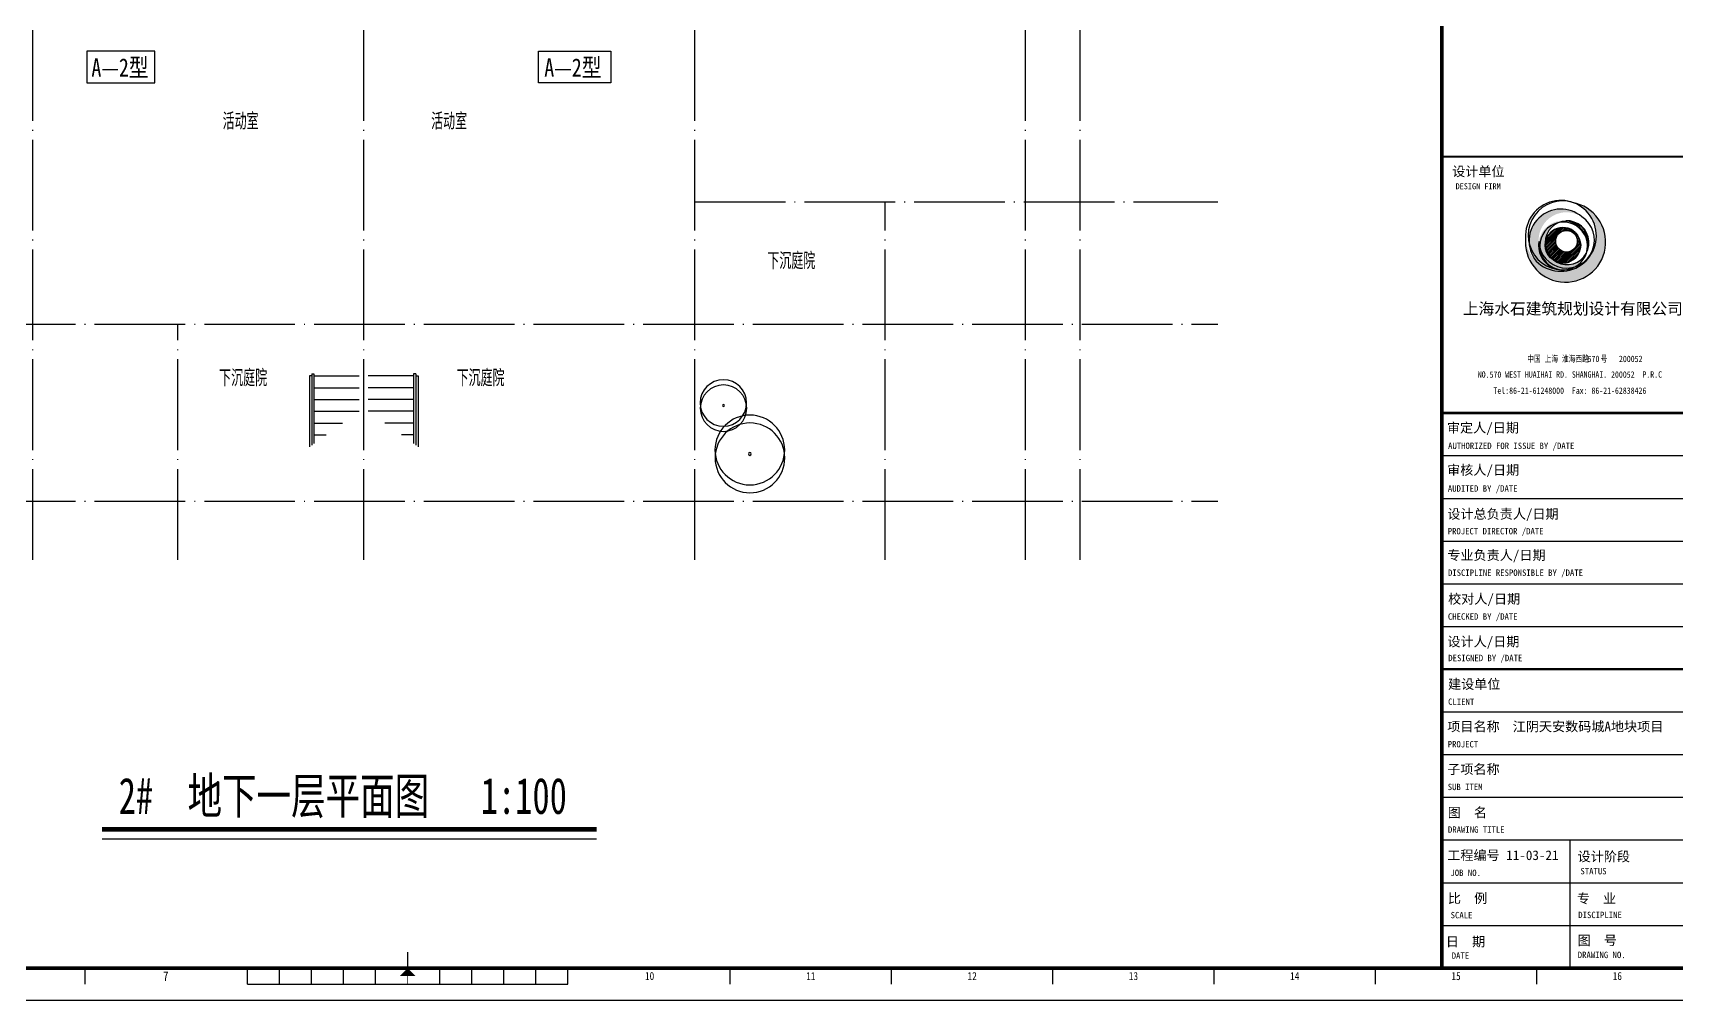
# Model space of a CAD drawing. Extents: x 921942 to 1159542, y -958603 to -790785.
# Drawn here: x 943903 to 980154, y -874694 to -853363 of the extents above; entities that cross this region are included whole.
import ezdxf
from ezdxf.enums import TextEntityAlignment as Align

# ---------------------------------------------------------------- set-up
doc = ezdxf.new("R2010")
doc.units = 0
doc.header["$LTSCALE"] = 1000
doc.header["$MEASUREMENT"] = 0
doc.linetypes.add('DOTE', pattern=[2.4200000000000004, 2, -0.2, 0.02, -0.2])
doc.layers.get('0').update_dxf_attribs({"linetype": 'CONTINUOUS'})
for name, color, linetype in [('BALCONY', 6, 'CONTINUOUS'), ('DIM_SYMB', 3, 'CONTINUOUS'), ('DOTE', 1, 'DOTE'), ('FACE', 2, 'CONTINUOUS'), ('PUB_TEXT', 7, 'CONTINUOUS'), ('STAIR', 2, 'CONTINUOUS'), ('TT', 7, 'CONTINUOUS'), ('图框', 255, 'CONTINUOUS'), ('树', 86, 'CONTINUOUS'), ('造型墙', 55, 'CONTINUOUS')]:
    doc.layers.add(name, color=color, linetype=linetype)
doc.styles.get("Standard").update_dxf_attribs({"font": 'GBENOR', "bigfont": 'GBCBIG'})
doc.styles.add('TKZ1', font='SIMHEI.TTF', dxfattribs={"width": 0.7})
doc.styles.add('图签栏', font='SimSun.ttf')
doc.styles.add('长仿宋', font='SimSun.ttf', dxfattribs={"width": 0.7, "height": 5})
doc.styles.add('黑体', font='SIMHEI.TTF', dxfattribs={"width": 0.8})

# ---------------------------------------------------------------- blocks, each defined once
blk = doc.blocks.new('$plan$00000428')
for centre, radius in [((-44.68011470278725, 29.24444367000433), 445.0476816151559), ((38.81273553990468, -26.71353042295777), 445.0476816151559), ((-2.93368958416977, 1.265456626251762), 18.12495780727055)]:
    blk.add_circle(centre, radius)
at = {"width": 0.8, "flags": 9}
for tag in ['YSIZE', 'XSIZE']:
    blk.add_attdef(tag, (-5.064404546912556, 0), '', height=0.2, dxfattribs=at)
blk = doc.blocks.new('A$C790473E3')
at = {"layer": 'FACE'}
blk.add_hatch(color=256, dxfattribs=at).paths.add_polyline_path([(12277.40068621933, 22805.41699074069, -0.4358242346347571), (25158.33757331129, 38242.98216001154, 0.4034982189705402), (8202.565618054941, 25238.20502958668, -0.6154451746309947), (35207.37215526961, 40694.28991609882, 0.9131699085092012), (6565.184906702954, 13084.3369622319, -0.1859391641821526), (0.001796802971512079, 27581.65902725747, 2.294989807816755), (29363.7632647031, 49668.78514079785, -0.7433741733118581), (29147.07140600076, 8588.886407043552, 0.2704113171360324), (38507.54457318084, 20343.92687132058, -0.4456628074905509), (20141.11654192116, 12364.99215605098, -0.3262317148072752)])
h = blk.add_hatch(dxfattribs=at)
h.set_pattern_fill('ANSI31', color=256, scale=6118.035339263164, style=0)
h.set_pattern_definition([(45, (-835537.9212869518, 198731.2010018381), (-540.7630344914902, 540.7630344914902), [])])
h.paths.add_polyline_path([(34440.88822694775, 22970.02984740725, 1.007454790450945), (12277.40068621933, 22805.4169907365, 0.9926003722226542)])
h.paths.add_polyline_path([(18828.26749586826, 25456.96171269426, -1), (32327.73427227419, 25456.96171269426, -1)], flags=16)
blk.add_circle((23358.53314952925, 22970.02984740725), 11082.35507741918, dxfattribs=at)
at = {"layer": 'FACE', "color": 2}
blk.add_circle((25578.00088407192, 25456.96171269426), 6749.733388202915, dxfattribs=at)
for centre, radius, start, end in [((24948.29915091768, 24976.51979406341), 25083.94489097898, 174.0386918147242, 79.86154219365038), ((22141.95536922803, 25586.69147582119), 19973.59873497166, 49.14595657304825, 218.751508968209), ((25605.29230499268, 26151.61879307288), 17426.6812917315, 56.56444064281118, 183.0045162119802), ((23074.50087447697, 29161.43941506092), 21450.0827534071, 286.4454549753347, 72.95009300840667), ((23426.1187912249, 22945.51825390174), 15395.22600898545, 83.53959192919643, 171.4355439769698), ((25891.23764945427, 24538.81871014158), 13723.74724273082, 93.06126789366931, 187.2562243913477), ((23358.53314952925, 22970.02984740725), 11082.35507741917, 253.1229537905551, 180.8510798223741), ((22100.71164136659, 28854.87478005281), 22137.35426799608, 183.2971495443934, 225.4301048525031), ((25737.42819964653, 24611.02337371302), 13464.17412076743, 245.4400815962371, 341.5231020031313), ((23754.24113876885, 22487.53359785769), 14908.2196128812, 291.2068090540313, 351.7329622627485)]:
    blk.add_arc(centre, radius, start, end, dxfattribs=at)
blk = doc.blocks.new('图框2')
at = {"layer": '图框', "color": 0}
for p, q in [((75099.99997092783, 17000.00000053644), (83099.99997119233, 17000.00000053644)), ((75099.99997092783, 15666.66666715592), (83099.99997119233, 15666.66666715592)), ((75099.99997092783, 14333.3333337754), (83099.99997119233, 14333.3333337754)), ((75099.99997092783, 13000.00000040233), (83099.99997119233, 13000.00000040233)), ((75099.99997092783, 11666.66666702181), (83099.99997119233, 11666.66666702181)), ((75099.99997092783, 9000.00000026822), (83099.99997119233, 9000.00000026822)), ((75099.99997092783, 7666.666666887701), (83099.99997119233, 7666.666666887701)), ((75099.99997092783, 6333.33333350718), (83099.99997119233, 6333.33333350718)), ((75099.99999973178, 5000.00000013411), (83100, 5000.00000013411)), ((79099.99999986589, 5000.00000013411), (79099.99999986589, 1000)), ((75099.99999973178, 3666.66666675359), (83100, 3666.66666675359)), ((75099.99999973178, 2333.33333337307), (83100, 2333.33333337307)), ((42800, 1000), (42800, 1500)), ((32725, 500), (32725, 1000)), ((37800, 500), (37800, 1000)), ((38800, 500), (38800, 1000)), ((39800, 500), (39800, 1000)), ((40800, 500), (40800, 1000)), ((41800, 500), (41800, 1000)), ((43800, 500), (43800, 1000)), ((44800, 500), (44800, 1000)), ((45800, 500), (45800, 1000)), ((46800, 500), (46800, 1000)), ((47800, 500), (47800, 1000)), ((52875, 500), (52875, 1000)), ((57912.5, 500), (57912.5, 1000)), ((62950, 500), (62950, 1000)), ((67987.5, 500), (67987.5, 1000)), ((73025, 500), (73025, 1000)), ((78062.5, 500), (78062.5, 1000)), ((0, 0), (84100, 0)), ((37800, 500), (47800, 500))]:
    blk.add_line(p, q, dxfattribs=at)
at = {"layer": '图框', "color": 0, "const_width": 120}
blk.add_lwpolyline([(83100, 58400), (2500, 58400), (2500, 1000), (83100, 1000)], close=True, dxfattribs=at)
at = {"layer": '图框', "color": 0}
for points, const_width in [([(75099.99999973178, 58400), (75099.99999973178, 1000)], 120), ([(75099.99867355451, 26333.33333391696), (83099.99868822843, 26333.33333391696)], 66.6666666689096), ([(75099.99867355451, 26333.33333391696), (83099.99867382273, 26333.33333391696)], 60), ([(75099.99997095019, 18333.33333391696), (83099.9999712184, 18333.33333391696)], 80.00000000269152), ([(75099.99997095019, 18333.33333391696), (83099.99998561293, 18333.33333391696)], 66.6666666689096), ([(75099.99997095019, 10333.33333364129), (83099.9999712184, 10333.33333364129)], 80.00000000269152), ([(42800, 750.0000000074506), (42800, 500)], 30)]:
    blk.add_lwpolyline(points, dxfattribs=dict(at, const_width=const_width))
blk.add_solid([(42550, 750.0000000074506), (43050, 750.0000000074506), (42800, 1000)], dxfattribs=at)
at = {"layer": '图框', "color": 0, "linetype": 'ByBlock', "xscale": 0.04999999701976776, "yscale": 0.05000000447034836, "zscale": 0.05}
blk.add_blockref('A$C790473E3', (77715.0261015743, 22421.46092060953), dxfattribs=at)
at = {"layer": '图框', "color": 0}
for s, height, style, p in [('设计单位', 300, '图签栏', (76240.9883123301, 25883.33333391696)), ('上海水石建筑规划设计有限公司', 360, 'TKZ1', (79192.1202775389, 21596.87812960148))]:
    blk.add_text(s, height=height, dxfattribs=dict(at, style=style)).set_placement(p, align=Align.MIDDLE)
at = {"layer": '图框', "color": 0, "style": '图签栏'}
for s, height, p in [('DESIGN FIRM', 188.5521885585322, (75529.21778354421, 25318.09012595564)), ('审定人/日期', 300, (75260.20155612752, 17722.07258622348)), ('AUTHORIZED FOR ISSUE BY /DATE', 200, (75294.8429448381, 17207.84302793443)), ('审核人/日期', 300, (75265.5676093772, 16402.49839287251)), ('AUDITED BY /DATE', 200, (75288.25645497441, 15875.89956098795)), ('设计总负责人/日期', 300, (75271.65535481274, 15030.12237463146)), ('PROJECT DIRECTOR /DATE', 200, (75284.40580448881, 14542.08450057358)), ('专业负责人/日期', 300, (75272.45628098771, 13743.72320177406)), ('DISCIPLINE RESPONSIBLE BY /DATE', 200, (75291.72992069647, 13246.292850703)), ('校对人/日期', 300, (75295.73801223934, 12377.97079913318)), ('CHECKED BY /DATE', 200, (75290.14472351596, 11877.49585738033)), ('设计人/日期', 300, (75274.0853716582, 11044.63746575266)), ('DESIGNED BY /DATE', 200, (75300.9706969969, 10582.77778431028)), ('建设单位', 300, (75292.88395594433, 9719.619742549956)), ('CLIENT', 200, (75296.9173960872, 9216.689513869584)), ('项目名称  江阴天安数码城A地块项目', 300, (75268.6646440737, 8393.156206913292)), ('PROJECT', 200, (75284.5314947553, 7890.065398626029)), ('子项名称  ', 300, (75268.6646440737, 7059.822873540223)), ('SUB ITEM', 200, (75284.5314947553, 6556.732065245509)), ('图  名', 300, (75285.29884942994, 5706.408152334392)), ('DRAWING TITLE', 200, (75290.67550129443, 5224.451628744602)), ('工程编号 11-03-21', 300, (75270.79609367251, 4373.84329855442)), ('设计阶段', 300, (79340.42100282386, 4334.825839526951)), ('STATUS', 200, (79429.54282172397, 3926.990573436022)), ('JOB NO.', 200, (75369.05761905015, 3875.230996899307)), ('比  例', 300, (75289.51428204402, 3030.351945385337)), ('专  业', 300, (79317.85599771142, 3025.084183238447)), ('SCALE', 200, (75375.28242035955, 2554.575352616608)), ('DISCIPLINE', 200, (79360.62976040691, 2559.362081319094)), ('日  期', 300, (75225.76734746248, 1677.161148995161)), ('图  号', 300, (79342.1778678149, 1717.31905759871)), ('DATE', 200, (75408.45576604083, 1289.500210866332)), ('DRAWING NO.', 200, (79344.47131475434, 1311.384874202311))]:
    blk.add_text(s, height=height, dxfattribs=at).set_placement(p)
at = {"layer": '图框', "color": 0, "style": 'TKZ1'}
for s, height, width, p in [('中国 上海 淮海西路   号    ', 200, 0.75, (79264.44484641775, 20033.33333391696)), ('570     200052 ', 200, 0.75, (80571.07068625838, 20020.56915325671)), ('NO.570 WEST HUAIHAI RD. SHANGHAI. 200052  P.R.C', 200, 0.75, (79099.9986737296, 19533.33333391696)), ('Tel:86-21-61248000  Fax: 86-21-62838426', 200, 0.75, (79099.9986737296, 19033.33333391696)), ('7', 300, 0.85, (35243.75, 750)), ('10', 250, 0.85, (50356.25, 750)), ('11', 250, 0.85, (55393.75, 750)), ('12', 250, 0.85, (60431.25, 750)), ('13', 250, 0.85, (65468.75, 750)), ('14', 250, 0.85, (70506.25, 750)), ('15', 250, 0.85, (75543.75, 750)), ('16', 250, 0.85, (80581.25, 750))]:
    blk.add_text(s, height=height, dxfattribs=dict(at, width=width)).set_placement(p, align=Align.MIDDLE)

msp = doc.modelspace()

# ---------------------------------------------------------------- linework, layer by layer
at = {"layer": 'BALCONY'}
for p, q in [((950054.2931607172, -860878.7573704432), (950054.2931611063, -862453.2587167072)), ((950054.2931607172, -860878.7573704432), (950104.2931607174, -860878.7573704305)), ((950104.2931607174, -860878.7573704305), (950104.2931610976, -862417.7600629588)), ((952302.6853224543, -860878.7573704305), (952302.6853220741, -862417.7600629588)), ((952352.6853224544, -860878.7573704432), (952302.6853224543, -860878.7573704305)), ((952352.6853224544, -860878.7573704432), (952352.6853220654, -862453.2587167072))]:
    msp.add_line(p, q, dxfattribs=at)
at = {"layer": 'DIM_SYMB', "const_width": 105}
msp.add_lwpolyline([(945431.6964554973, -870925.6921112151), (956339.925514255, -870925.6921112151)], dxfattribs=at)
at = {"layer": 'DIM_SYMB'}
msp.add_lwpolyline([(945431.6964554973, -871135.6921112151), (956339.925514255, -871135.6921112151)], dxfattribs=at)
at = {"layer": 'DOTE', "linetype": 'DOTE'}
for p, q in [((943903.4892417714, -864981.9646249721), (943903.489241764, -839683.5612408838)), ((958503.4892838559, -864981.9646249666), (958503.4892838484, -839683.5612408783)), ((965803.4892838536, -864981.9646249636), (965803.4892838461, -839683.5612408753)), ((967003.4892838662, -864981.9646249631), (967003.4892838588, -839683.5612408748)), ((951203.489241682, -864981.9646249696), (951203.4892416779, -851088.9157099964)), ((958503.4892416114, -857088.9157100713), (970046.2120085066, -857088.9157100726)), ((962703.489241516, -864981.9646249649), (962703.4892415137, -857088.9157099965)), ((930746.1061869896, -859788.9157099922), (970046.2120085066, -859788.9157099966)), ((947103.4892418345, -864981.9646249714), (947103.489241833, -859788.9157100008)), ((930746.1061869896, -863688.915709992), (970046.2120085066, -863688.9157099965))]:
    msp.add_line(p, q, dxfattribs=at)
at = {"layer": 'PUB_TEXT'}
for points in [[(946596.9917416358, -853764.6094574204), (945096.9917416358, -853764.6094574204), (945096.9917416358, -854464.6094574204), (946596.9917416358, -854464.6094574204)], [(955056.810454703, -853764.6094574139), (956656.810454703, -853764.6094574115), (956656.8104547042, -854464.6094574115), (955056.8104547042, -854464.6094574139)]]:
    msp.add_lwpolyline(points, close=True, dxfattribs=at)
at = {"layer": 'STAIR'}
for p, q in [((950104.2931607299, -860928.7573704307), (951104.2931607299, -860928.7573701837)), ((952302.6853224417, -860928.7573704307), (951302.6853224417, -860928.7573701837)), ((950104.293160794, -861188.7573704309), (951104.293160794, -861188.7573701838)), ((952302.6853223777, -861188.7573704309), (951302.6853223777, -861188.7573701838)), ((950104.2931608582, -861448.7573704309), (951104.2931608582, -861448.7573701838)), ((952302.6853223135, -861448.7573704309), (951302.6853223135, -861448.7573701838)), ((950104.2931609225, -861708.7573704309), (951104.2931609225, -861708.7573701838)), ((950104.2931609866, -861968.7573704309), (950736.7153027762, -861968.7573702746)), ((952302.6853222492, -861708.7573704309), (951302.6853222492, -861708.7573701838)), ((952302.685322185, -861968.7573704309), (951670.2631803955, -861968.7573702746)), ((950104.2931610509, -862228.7573704309), (950370.5042319456, -862228.7573703651)), ((952302.6853221208, -862228.7573704309), (952036.474251226, -862228.7573703651))]:
    msp.add_line(p, q, dxfattribs=at)
at = {"layer": '造型墙'}
for p, q in [((950004.2931607295, -860928.7573704554), (950004.293161115, -862488.7573704557)), ((950054.2931607296, -860928.7573704433), (950004.2931607295, -860928.7573704554)), ((952352.6853224421, -860928.7573704433), (952402.6853224422, -860928.7573704554)), ((952402.6853224422, -860928.7573704554), (952402.6853220566, -862488.7573704557))]:
    msp.add_line(p, q, dxfattribs=at)

# ---------------------------------------------------------------- block references
at = {"layer": '图框', "color": 0, "linetype": 'ByBlock', "xscale": 0.7063020216301084, "yscale": 0.7063020213972777, "zscale": 0.7063020214030876}
msp.add_blockref('图框2', (921942.1419014136, -874694.0200646871), dxfattribs=at)
at = {"layer": '树', "rotation": 237.0761532164648}
for p, xscale, yscale, zscale in [((959136.5869209205, -861586.1776600361), 1.152000000086502, -1.152000000001863, 1.152), ((959720.5094334607, -862654.0935715873), 1.728000000129753, -1.728000000002794, 1.728)]:
    msp.add_blockref('$plan$00000428', p, dxfattribs=dict(at, xscale=xscale, yscale=yscale, zscale=zscale))

# ---------------------------------------------------------------- texts
at = {"layer": 'PUB_TEXT'}
for s, height, style, width, p in [('A—2型', 400, '黑体', 0.8, (945195.6672579036, -854325.7525089511)), ('A—2型', 399.9999999999999, '黑体', 0.8, (955185.9315486057, -854325.7525089446)), ('2#  地下一层平面图   1:100', 797.4683544303796, '长仿宋', 0.7, (945797.421327177, -870587.2110985569))]:
    msp.add_text(s, height=height, dxfattribs=dict(at, style=style, width=width)).set_placement(p)
at = {"layer": 'TT', "color": 0, "linetype": 'Continuous'}
for s, p in [('活动室', (948089.8116803769, -855495.8654473107)), ('活动室', (952689.2090565445, -855495.8654473107)), ('下沉庭院', (960105.2310692196, -858574.5606541432)), ('下沉庭院', (948012.9072514871, -861156.7988602149)), ('下沉庭院', (953250.3612394911, -861156.7988602149))]:
    msp.add_text(s, height=367.5000000000045, dxfattribs=at).set_placement(p)

doc.saveas('drawing.dxf')
